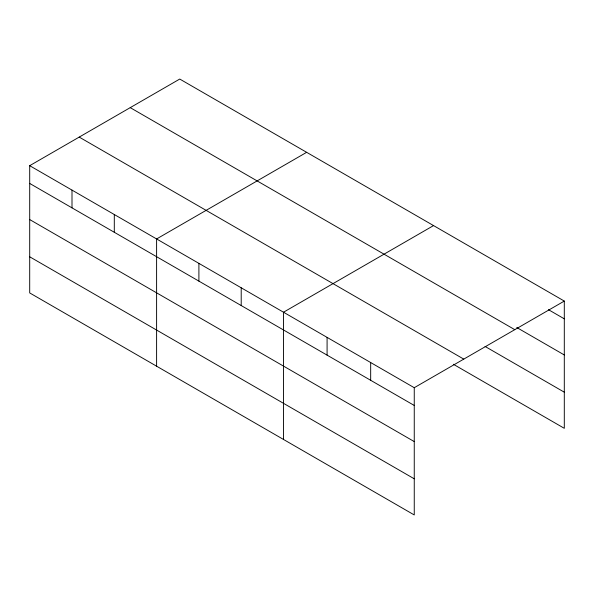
<?xml version="1.0" encoding="UTF-8"?>
<svg xmlns="http://www.w3.org/2000/svg" width="594" height="594" viewBox="0 0 594 594"><rect width="100%" height="100%" fill="white"/><g stroke="black" fill="none" stroke-linecap="round" stroke-linejoin="round"><path stroke-width="0.89" d="M29.7 165.681L414.256 387.704L414.256 514.946L29.7 292.924L29.7 165.681L179.744 79.054L564.3 301.076L564.3 428.319L453.363 364.263M306.645 152.324L156.601 238.951L156.601 366.186M433.553 225.586L283.509 312.221L283.509 439.456M414.256 387.704L564.3 301.076M548.455 309.674L564.3 318.829M516.758 327.509L564.3 354.96M130.227 107.64L514.783 329.663M485.06 346.436L564.3 392.181M79.217 137.095L463.773 359.118M29.7 183.435L414.256 405.457M29.7 219.565L414.256 441.587M29.7 256.794L414.256 478.809M370.671 362.54L370.671 380.294M327.086 337.377L327.086 355.13M241.209 287.793L241.209 305.546M198.901 263.372L198.901 281.125M114.3 214.531L114.3 232.276M72 190.11L72 207.855"/></g></svg>
